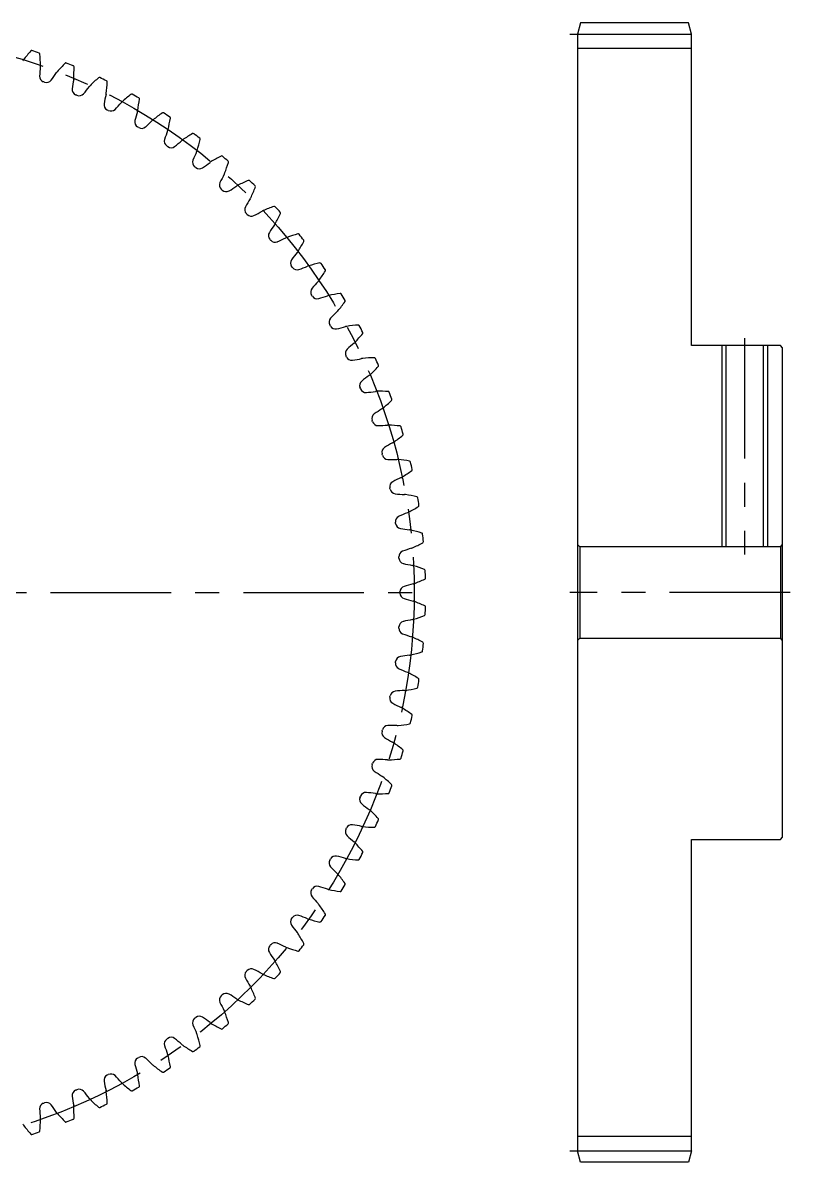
# Model space of a CAD drawing. Extents: x -1 to 198, y -8 to 161.
# Drawn here: x 97 to 198, y 10 to 160 of the extents above; entities that cross this region are included whole.
import ezdxf

# ---------------------------------------------------------------- set-up
doc = ezdxf.new("R2010")
doc.units = 0
doc.header["$LTSCALE"] = 0.5
doc.linetypes.add('CENTER', pattern=[50.8, 31.75, -6.35, 6.35, -6.35])
for name, color, linetype in [('MSM_CENTER', 1, 'CENTER'), ('MSM_CONTINUOUS', 7, 'CONTINUOUS'), ('MSM_NARROW', 5, 'CONTINUOUS')]:
    doc.layers.add(name, color=color, linetype=linetype)

msp = doc.modelspace()

# ---------------------------------------------------------------- linework, layer by layer
at = {"layer": 'MSM_CENTER'}
for p, q in [((169, 158.5), (186, 158.5)), ((192, 118.5), (192, 90)), ((-1, 85), (151, 85)), ((198, 85), (169, 85)), ((169, 11.5), (186, 11.5))]:
    msp.add_line(p, q, dxfattribs=at)
msp.add_circle((75, 85), 73.5, dxfattribs=at)
at = {"layer": 'MSM_CONTINUOUS'}
for p, q in [((170.4, 160), (170, 158.5)), ((184.6, 160), (170.4, 160)), ((185, 158.5), (184.6, 160)), ((170, 158.5), (170, 11.5)), ((185, 117.5), (185, 158.5)), ((185, 156.62), (170, 156.62)), ((196.7, 117.5), (185, 117.5)), ((189.54, 117.5), (189.54, 91)), ((194.46, 117.5), (194.46, 91)), ((197, 117.2), (196.7, 117.5)), ((197, 52.8), (197, 117.2)), ((170, 91.3), (170.3, 91)), ((170.3, 91), (170.3, 79)), ((196.7, 91), (170.3, 91)), ((196.7, 91), (197, 91.3)), ((196.7, 91), (196.7, 79)), ((170.3, 79), (170, 78.7)), ((170.3, 79), (196.7, 79)), ((197, 78.7), (196.7, 79)), ((196.7, 52.5), (197, 52.8)), ((185, 11.5), (185, 52.5)), ((185, 52.5), (196.7, 52.5)), ((185, 13.38), (170, 13.38)), ((170.4, 10), (170, 11.5)), ((185, 11.5), (184.6, 10)), ((184.6, 10), (170.4, 10))]:
    msp.add_line(p, q, dxfattribs=at)
for centre, radius, start, end in [((116.49, 140.22), 24.5, 139.0082, 142.551), ((98.11, 156.19), 0.15, 72.0157, 139.0082), ((75, 85), 75, 71.2496, 72.0157), ((99.06, 155.88), 0.15, 4.2571, 71.2496), ((98.03, 154.36), 1.25, 142.551, 149.7884), ((74.78, 154.07), 24.5, 0.7143, 4.2571), ((119.94, 137.45), 24.5, 135.3347, 138.8776), ((102.62, 154.57), 0.15, 68.3422, 135.3347), ((75, 85), 75, 67.5761, 68.3422), ((120.9, 151.74), 21.78, 173.4769, 176.7054), ((98.03, 154.36), 1.25, 353.4769, 0.7143), ((83.31, 165.58), 21.78, 322.8864, 326.1149), ((102.43, 152.74), 1.25, 138.8775, 146.1149), ((103.55, 154.19), 0.15, 0.5836, 67.5761), ((79.2, 153.94), 24.5, 357.0408, 0.5836), ((99.91, 152.95), 0.75, 176.7054, 249.8672), ((75, 85), 71.62, 69.7247, 69.8672), ((100.08, 152.89), 0.75, 249.7247, 322.8864), ((125.09, 148.67), 21.78, 169.8034, 173.032), ((102.43, 152.74), 1.25, 349.8034, 357.0408), ((88.46, 164.88), 21.78, 319.2129, 322.4415), ((106.71, 150.85), 1.25, 135.2041, 142.4415), ((123.21, 134.46), 24.5, 131.6613, 135.2041), ((107.02, 152.65), 0.15, 64.6688, 131.6613), ((75, 85), 75, 63.9027, 64.6688), ((83.61, 153.53), 24.5, 353.3673, 356.9102), ((107.93, 152.22), 0.15, 356.9102, 63.9027), ((104.21, 151.22), 0.75, 173.032, 246.1937), ((75, 85), 71.62, 66.0512, 66.1937), ((104.38, 151.14), 0.75, 246.0512, 319.2129), ((129.06, 145.33), 21.78, 166.13, 169.3585), ((106.71, 150.85), 1.25, 346.13, 353.3674), ((126.28, 131.27), 24.5, 127.9878, 131.5306), ((111.29, 150.46), 0.15, 60.9953, 127.9878), ((75, 85), 75, 60.2292, 60.9953), ((112.17, 149.97), 0.15, 353.2367, 60.2292), ((108.4, 149.21), 0.75, 169.3585, 242.5202), ((75, 85), 71.62, 62.3777, 62.5202), ((108.56, 149.13), 0.75, 242.3777, 315.5395), ((93.55, 163.85), 21.78, 315.5395, 318.768), ((110.86, 148.68), 1.25, 131.5306, 138.768), ((87.98, 152.84), 24.5, 349.6939, 353.2367), ((112.44, 146.94), 0.75, 165.685, 238.8468), ((132.82, 141.74), 21.78, 162.4565, 165.685), ((110.86, 148.68), 1.25, 342.4565, 349.6939), ((98.56, 162.5), 21.78, 311.866, 315.0945), ((114.87, 146.25), 1.25, 127.8571, 135.0945), ((129.14, 127.89), 24.5, 124.3143, 127.8571), ((115.41, 148), 0.15, 57.3218, 124.3143), ((75, 85), 75, 56.5557, 57.3218), ((92.3, 151.87), 24.5, 346.0204, 349.5632), ((116.25, 147.46), 0.15, 349.5632, 56.5557), ((75, 85), 71.62, 58.7043, 58.8468), ((112.6, 146.84), 0.75, 238.7043, 311.866), ((136.33, 137.92), 21.78, 158.783, 162.0116), ((114.87, 146.25), 1.25, 338.783, 346.0204), ((116.33, 144.41), 0.75, 162.0116, 235.1733), ((103.48, 160.83), 21.78, 308.1925, 311.4211), ((118.71, 143.57), 1.25, 124.1837, 131.4211), ((131.78, 124.33), 24.5, 120.6409, 124.1837), ((119.37, 145.28), 0.15, 53.6484, 120.6409), ((75, 85), 75, 52.8823, 53.6484), ((96.55, 150.62), 24.5, 342.3469, 345.8898), ((120.17, 144.69), 0.15, 345.8898, 52.8823), ((75, 85), 71.62, 55.0308, 55.1733), ((116.48, 144.31), 0.75, 235.0308, 308.1925), ((139.6, 133.88), 21.78, 155.1096, 158.3381), ((118.71, 143.57), 1.25, 335.1096, 342.347), ((120.05, 141.64), 0.75, 158.3381, 231.4998), ((75, 85), 71.62, 51.3573, 51.4998), ((108.28, 158.85), 21.78, 304.519, 307.7476), ((122.37, 140.65), 1.25, 120.5102, 127.7476), ((134.18, 120.62), 24.5, 116.9674, 120.5102), ((123.14, 142.32), 0.15, 49.9749, 116.9674), ((75, 85), 75, 49.2088, 49.9749), ((100.71, 149.11), 24.5, 338.6735, 342.2163), ((123.9, 141.67), 0.15, 342.2163, 49.2088), ((120.2, 141.53), 0.75, 231.3573, 304.519), ((142.6, 129.64), 21.78, 151.4361, 154.6646), ((122.37, 140.65), 1.25, 331.4361, 338.6735), ((123.59, 138.64), 0.75, 154.6646, 227.8264), ((75, 85), 71.62, 47.6838, 47.8264), ((112.94, 156.57), 21.78, 300.8456, 304.0741), ((125.84, 137.5), 1.25, 116.8367, 124.0741), ((136.34, 116.75), 24.5, 113.2939, 116.8367), ((126.71, 139.12), 0.15, 46.3014, 113.2939), ((75, 85), 75, 45.5353, 46.3014), ((104.77, 147.33), 24.5, 335, 338.5428), ((127.43, 138.42), 0.15, 338.5426, 45.5353), ((123.72, 138.52), 0.75, 227.6839, 300.8456), ((145.32, 125.22), 21.78, 147.7626, 150.9912), ((125.84, 137.5), 1.25, 327.7626, 335), ((126.93, 135.41), 0.75, 150.9912, 224.1529), ((117.45, 153.99), 21.78, 297.1721, 300.4006), ((129.1, 134.13), 1.25, 113.1633, 120.4006), ((138.25, 112.75), 24.5, 109.6204, 113.1633), ((130.07, 135.69), 0.15, 42.6279, 109.6204), ((75, 85), 75, 41.8619, 42.6279), ((130.74, 134.95), 0.15, 334.8694, 41.8619), ((75, 85), 71.62, 44.0104, 44.1529), ((127.05, 135.29), 0.75, 224.0104, 297.1721), ((129.1, 134.13), 1.25, 324.0892, 331.3265), ((108.7, 145.29), 24.5, 331.3265, 334.8694), ((130.05, 131.98), 0.75, 147.3177, 220.4794), ((147.75, 120.63), 21.78, 144.0891, 147.3177), ((139.9, 108.65), 24.5, 105.947, 109.4898), ((133.21, 132.06), 0.15, 38.9545, 105.947), ((75, 85), 75, 38.1884, 38.9545), ((75, 85), 71.62, 40.3369, 40.4794), ((130.17, 131.85), 0.75, 220.3369, 293.4986), ((121.78, 151.13), 21.78, 293.4986, 296.7272), ((132.14, 130.57), 1.25, 109.4898, 116.7272), ((112.49, 143.01), 24.5, 327.6531, 331.1959), ((133.83, 131.28), 0.15, 331.1959, 38.1884), ((149.88, 115.9), 21.78, 140.4157, 143.6442), ((132.14, 130.57), 1.25, 320.4157, 327.6531), ((132.95, 128.36), 0.75, 143.6442, 216.806), ((75, 85), 71.62, 36.6634, 36.806), ((133.06, 128.22), 0.75, 216.6635, 289.8252), ((125.92, 148), 21.78, 289.8252, 293.0537), ((134.94, 126.81), 1.25, 105.8163, 113.0537), ((141.28, 104.44), 24.5, 102.2735, 105.8163), ((136.1, 128.23), 0.15, 35.281, 102.2735), ((75, 85), 75, 34.5149, 35.281), ((134.94, 126.81), 1.25, 316.7422, 323.9796), ((116.13, 140.49), 24.5, 323.9796, 327.5224), ((136.67, 127.41), 0.15, 327.5224, 34.5149), ((135.61, 124.56), 0.75, 139.9707, 213.1325), ((151.71, 111.03), 21.78, 136.7422, 139.9707), ((75, 85), 71.62, 32.99, 33.1325), ((135.71, 124.41), 0.75, 212.99, 286.1517), ((129.86, 144.61), 21.78, 286.1517, 289.3802), ((137.5, 122.89), 1.25, 102.1429, 109.3802), ((142.39, 100.15), 24.5, 98.6, 102.1429), ((119.6, 137.74), 24.5, 320.3061, 323.8489), ((138.75, 124.23), 0.15, 31.6075, 98.6), ((75, 85), 75, 30.8414, 31.6075), ((139.27, 123.37), 0.15, 323.8488, 30.8414), ((153.22, 106.07), 21.78, 133.0687, 136.2973), ((137.5, 122.89), 1.25, 313.0687, 320.3061), ((138.02, 120.59), 0.75, 136.2973, 209.459), ((75, 85), 71.62, 29.3165, 29.459), ((138.11, 120.44), 0.75, 209.3165, 282.4782), ((133.56, 140.97), 21.78, 282.4782, 285.7068), ((139.8, 118.8), 1.25, 98.4694, 105.7068), ((143.22, 95.8), 24.5, 94.9266, 98.4694), ((141.13, 120.06), 0.15, 27.9341, 94.9266), ((75, 85), 75, 27.168, 27.9341), ((122.89, 134.77), 24.5, 316.6327, 320.1755), ((141.59, 119.18), 0.15, 320.1753, 27.168), ((140.17, 116.48), 0.75, 132.6238, 205.7855), ((154.41, 101.01), 21.78, 129.3953, 132.6238), ((139.8, 118.8), 1.25, 309.3953, 316.6327), ((75, 85), 71.62, 25.643, 25.7855), ((140.25, 116.32), 0.75, 205.6431, 278.8048), ((137.03, 137.1), 21.78, 278.8048, 282.0333), ((141.83, 114.58), 1.25, 94.7959, 102.0333), ((143.77, 91.41), 24.5, 91.2531, 94.7959), ((143.24, 115.75), 0.15, 24.2606, 91.2531), ((75, 85), 75, 23.4945, 24.2606), ((125.98, 131.6), 24.5, 312.9592, 316.502), ((143.64, 114.84), 0.15, 316.502, 23.4945), ((142.05, 112.24), 0.75, 128.9503, 202.1121), ((155.27, 95.89), 21.78, 125.7218, 128.9503), ((141.83, 114.58), 1.25, 305.7218, 312.9592), ((75, 85), 71.62, 21.9696, 22.1121), ((142.12, 112.08), 0.75, 201.9696, 275.1313), ((140.24, 133.02), 21.78, 275.1313, 278.3598), ((143.59, 110.24), 1.25, 91.1224, 98.3598), ((144.04, 86.99), 24.5, 87.5796, 91.1224), ((145.07, 111.32), 0.15, 20.5871, 87.5796), ((75, 85), 75, 19.821, 20.5871), ((128.86, 128.24), 24.5, 309.2857, 312.8285), ((145.42, 110.38), 0.15, 312.8285, 19.821), ((143.66, 107.89), 0.75, 125.2769, 198.4386), ((155.8, 90.72), 21.78, 122.0483, 125.2769), ((143.59, 110.24), 1.25, 302.0483, 309.2857), ((75, 85), 71.62, 18.2961, 18.4386), ((143.72, 107.72), 0.75, 198.2961, 271.4578), ((143.18, 128.74), 21.78, 271.4578, 274.6864), ((145.06, 105.79), 1.25, 87.449, 94.6864), ((144.03, 82.56), 24.5, 83.9062, 87.449), ((146.61, 106.78), 0.15, 16.9137, 83.9062), ((75, 85), 75, 16.1476, 16.9137), ((131.52, 124.7), 24.5, 305.6122, 309.1551), ((146.9, 105.82), 0.15, 309.1549, 16.1476), ((144.99, 103.45), 0.75, 121.6034, 194.7651), ((156, 85.54), 21.78, 118.3749, 121.6034), ((145.06, 105.79), 1.25, 298.3749, 305.6123), ((75, 85), 71.62, 14.6226, 14.7651), ((145.03, 103.27), 0.75, 194.6226, 267.7844), ((145.84, 124.28), 21.78, 267.7844, 271.0129), ((146.25, 101.26), 1.25, 83.7755, 91.0129), ((143.73, 78.15), 24.5, 80.2327, 83.7755), ((147.86, 102.14), 0.15, 13.2402, 80.2327), ((75, 85), 75, 12.4741, 13.2402), ((133.95, 121), 24.5, 301.9388, 305.4816), ((148.08, 101.17), 0.15, 305.4814, 12.4741), ((146.02, 98.92), 0.75, 117.9299, 191.0917), ((155.87, 80.34), 21.78, 114.7014, 117.9299), ((146.25, 101.26), 1.25, 294.7014, 301.9388), ((75, 85), 71.62, 10.9492, 11.0917), ((146.06, 98.75), 0.75, 190.9492, 264.1109), ((148.22, 119.66), 21.78, 264.1109, 267.3394), ((147.15, 96.66), 1.25, 80.102, 87.3394), ((143.15, 73.76), 24.5, 76.5592, 80.102), ((148.81, 97.44), 0.15, 9.5667, 76.5592), ((136.13, 117.14), 24.5, 298.2653, 301.8081), ((75, 85), 75, 8.8006, 9.5667), ((148.97, 96.45), 0.15, 301.8081, 8.8006), ((146.77, 94.34), 0.75, 114.2565, 187.4182), ((155.41, 75.17), 21.78, 111.0279, 114.2565), ((147.15, 96.66), 1.25, 291.0279, 298.2653), ((75, 85), 71.62, 7.2757, 7.4182), ((146.79, 94.17), 0.75, 187.2757, 260.4374), ((150.29, 114.9), 21.78, 260.4374, 263.666), ((147.75, 92.02), 1.25, 76.4286, 83.666), ((142.29, 69.41), 24.5, 72.8857, 76.4286), ((138.07, 113.16), 24.5, 294.5918, 298.1347), ((149.45, 92.69), 0.15, 5.8933, 72.8857), ((75, 85), 75, 5.1272, 5.8933), ((149.55, 91.69), 0.15, 298.1347, 5.1272), ((147.22, 89.73), 0.75, 110.583, 183.7447), ((154.61, 70.04), 21.78, 107.3545, 110.583), ((147.75, 92.02), 1.25, 287.3545, 294.5918), ((75, 85), 71.62, 3.6022, 3.7447), ((147.23, 89.55), 0.75, 183.6022, 256.7639), ((152.05, 110.02), 21.78, 256.7639, 259.9925), ((148.05, 87.34), 1.25, 72.7551, 79.9925), ((141.15, 65.13), 24.5, 69.2123, 72.7551), ((149.79, 87.9), 0.15, 2.2198, 69.2123), ((75, 85), 75, 1.4537, 2.2198), ((147.37, 85.09), 0.75, 106.9095, 180.0713), ((153.49, 64.97), 21.78, 103.681, 106.9095), ((148.05, 87.34), 1.25, 283.681, 290.9184), ((139.74, 109.06), 24.5, 290.9184, 294.4612), ((149.83, 86.9), 0.15, 294.461, 1.4537), ((75, 85), 71.62, 359.9287, 0.0713), ((147.37, 84.91), 0.75, 179.9288, 253.0905), ((153.49, 105.03), 21.78, 253.0905, 256.319), ((148.05, 82.66), 1.25, 69.0816, 76.319), ((139.74, 60.94), 24.5, 65.5388, 69.0816), ((149.83, 83.1), 0.15, 358.5463, 65.5388), ((75, 85), 75, 357.7802, 358.5463), ((147.23, 80.45), 0.75, 103.2361, 176.3978), ((152.05, 59.98), 21.78, 100.0075, 103.2361), ((148.05, 82.66), 1.25, 280.0075, 287.2449), ((141.15, 104.87), 24.5, 287.2449, 290.7877), ((149.79, 82.1), 0.15, 290.7877, 357.7802), ((75, 85), 71.62, 356.2553, 356.3978), ((147.22, 80.27), 0.75, 176.2553, 249.417), ((154.61, 99.96), 21.78, 249.417, 252.6455), ((147.75, 77.98), 1.25, 65.4082, 72.6455), ((138.07, 56.84), 24.5, 61.8653, 65.4082), ((75, 85), 75, 354.1067, 354.8728), ((149.55, 78.31), 0.15, 354.8728, 61.8654), ((146.79, 75.83), 0.75, 99.5626, 172.7243), ((150.29, 55.1), 21.78, 96.334, 99.5626), ((147.75, 77.98), 1.25, 276.334, 283.5714), ((142.29, 100.59), 24.5, 283.5714, 287.1143), ((149.45, 77.31), 0.15, 287.1143, 354.1067), ((146.77, 75.66), 0.75, 172.5818, 245.7435), ((75, 85), 71.62, 352.5818, 352.7243), ((155.41, 94.83), 21.78, 245.7435, 248.9721), ((147.15, 73.34), 1.25, 61.7347, 68.9721), ((136.13, 52.86), 24.5, 58.1919, 61.7347), ((75, 85), 75, 350.4333, 351.1994), ((148.97, 73.55), 0.15, 351.1994, 58.1919), ((148.22, 50.34), 21.78, 92.6606, 95.8891), ((147.15, 73.34), 1.25, 272.6606, 279.898), ((143.15, 96.24), 24.5, 279.898, 283.4408), ((148.81, 72.56), 0.15, 283.4408, 350.4333), ((146.02, 71.08), 0.75, 168.9084, 242.0701), ((75, 85), 71.62, 348.9083, 349.0508), ((146.06, 71.25), 0.75, 95.8891, 169.0508), ((155.87, 89.66), 21.78, 242.0701, 245.2986), ((146.25, 68.74), 1.25, 58.0612, 65.2986), ((133.95, 49), 24.5, 54.5184, 58.0612), ((143.73, 91.85), 24.5, 276.2245, 279.7673), ((147.86, 67.86), 0.15, 279.7673, 346.7598), ((75, 85), 75, 346.7598, 347.5259), ((148.08, 68.83), 0.15, 347.5259, 54.5184), ((144.99, 66.55), 0.75, 165.2349, 238.3966), ((75, 85), 71.62, 345.2349, 345.3774), ((145.03, 66.73), 0.75, 92.2156, 165.3773), ((145.84, 45.72), 21.78, 88.9871, 92.2156), ((146.25, 68.74), 1.25, 268.9871, 276.2245), ((156, 84.46), 21.78, 238.3966, 241.6251), ((145.06, 64.21), 1.25, 54.3878, 61.6251), ((131.52, 45.3), 24.5, 50.8449, 54.3878), ((143.72, 62.28), 0.75, 88.5422, 161.7039), ((143.18, 41.26), 21.78, 85.3136, 88.5422), ((144.03, 87.44), 24.5, 272.551, 276.0938), ((146.61, 63.22), 0.15, 276.0938, 343.0863), ((75, 85), 75, 343.0863, 343.8524), ((146.9, 64.18), 0.15, 343.8524, 50.8449), ((143.66, 62.11), 0.75, 161.5614, 234.7231), ((75, 85), 71.62, 341.5614, 341.7039), ((145.06, 64.21), 1.25, 265.3136, 272.551), ((155.8, 79.28), 21.78, 234.7231, 237.9517), ((143.59, 59.76), 1.25, 50.7143, 57.9517), ((128.86, 41.76), 24.5, 47.1715, 50.7143), ((142.12, 57.92), 0.75, 84.8687, 158.0303), ((140.24, 36.98), 21.78, 81.6402, 84.8687), ((143.59, 59.76), 1.25, 261.6402, 268.8776), ((144.04, 83.01), 24.5, 268.8776, 272.4204), ((145.07, 58.68), 0.15, 272.4204, 339.4129), ((75, 85), 75, 339.4129, 340.179), ((145.42, 59.62), 0.15, 340.179, 47.1715), ((142.05, 57.76), 0.75, 157.8879, 231.0497), ((75, 85), 71.62, 337.8879, 338.0304), ((155.27, 74.11), 21.78, 231.0497, 234.2782), ((141.83, 55.42), 1.25, 47.0408, 54.2782), ((125.98, 38.4), 24.5, 43.498, 47.0408), ((75, 85), 71.62, 334.2145, 334.357), ((140.25, 53.68), 0.75, 81.1952, 154.3569), ((137.03, 32.9), 21.78, 77.9667, 81.1952), ((141.83, 55.42), 1.25, 257.9667, 265.2041), ((143.77, 78.59), 24.5, 265.2041, 268.7469), ((143.24, 54.25), 0.15, 268.7469, 335.7394), ((75, 85), 75, 335.7394, 336.5055), ((143.64, 55.16), 0.15, 336.5055, 43.498), ((140.17, 53.52), 0.75, 154.2145, 227.3762), ((154.41, 68.99), 21.78, 227.3762, 230.6047), ((139.8, 51.2), 1.25, 43.3673, 50.6047), ((122.89, 35.23), 24.5, 39.8245, 43.3673), ((138.02, 49.41), 0.75, 150.541, 223.7027), ((75, 85), 71.62, 330.541, 330.6835), ((138.11, 49.56), 0.75, 77.5218, 150.6834), ((133.56, 29.03), 21.78, 74.2932, 77.5218), ((139.8, 51.2), 1.25, 254.2932, 261.5306), ((143.22, 74.2), 24.5, 261.5306, 265.0734), ((141.13, 49.94), 0.15, 265.0734, 332.0659), ((75, 85), 75, 332.0659, 332.832), ((141.59, 50.82), 0.15, 332.832, 39.8245), ((153.22, 63.93), 21.78, 223.7027, 226.9313), ((137.5, 47.11), 1.25, 39.6939, 46.9313), ((119.6, 32.26), 24.5, 36.1511, 39.6939), ((75, 85), 75, 328.3925, 329.1586), ((139.27, 46.63), 0.15, 329.1586, 36.1511), ((135.61, 45.44), 0.75, 146.8675, 220.0293), ((75, 85), 71.62, 326.8675, 327.01), ((135.71, 45.59), 0.75, 73.8483, 147.0099), ((129.86, 25.39), 21.78, 70.6198, 73.8483), ((137.5, 47.11), 1.25, 250.6198, 257.8572), ((142.39, 69.85), 24.5, 257.8571, 261.4), ((138.75, 45.77), 0.15, 261.4, 328.3925), ((151.71, 58.97), 21.78, 220.0293, 223.2578), ((134.94, 43.19), 1.25, 36.0204, 43.2578), ((116.13, 29.51), 24.5, 32.4776, 36.0204), ((132.95, 41.64), 0.75, 143.1941, 216.3558), ((75, 85), 71.62, 323.194, 323.3366), ((133.06, 41.78), 0.75, 70.1748, 143.3365), ((125.92, 22), 21.78, 66.9463, 70.1748), ((134.94, 43.19), 1.25, 246.9463, 254.1837), ((75, 85), 75, 324.719, 325.4851), ((136.67, 42.59), 0.15, 325.4851, 32.4776), ((149.88, 54.1), 21.78, 216.3558, 219.5843), ((141.28, 65.56), 24.5, 254.1837, 257.7265), ((136.1, 41.77), 0.15, 257.7265, 324.719), ((132.14, 39.43), 1.25, 32.3469, 39.5843), ((112.49, 26.99), 24.5, 28.8041, 32.3469), ((130.05, 38.02), 0.75, 139.5206, 212.6823), ((147.75, 49.37), 21.78, 212.6823, 215.9109), ((75, 85), 71.62, 319.5206, 319.6631), ((130.17, 38.15), 0.75, 66.5014, 139.663), ((121.78, 18.87), 21.78, 63.2728, 66.5014), ((132.14, 39.43), 1.25, 243.2728, 250.5102), ((139.9, 61.35), 24.5, 250.5102, 254.053), ((133.21, 37.94), 0.15, 254.053, 321.0455), ((75, 85), 75, 321.0455, 321.8116), ((133.83, 38.72), 0.15, 321.8116, 28.8041), ((129.1, 35.87), 1.25, 28.6735, 35.9108), ((108.7, 24.71), 24.5, 25.1306, 28.6735), ((126.93, 34.59), 0.75, 135.8471, 209.0088), ((75, 85), 71.62, 315.8471, 315.9896), ((127.05, 34.71), 0.75, 62.8279, 135.9896), ((117.45, 16.01), 21.78, 59.5994, 62.8279), ((129.1, 35.87), 1.25, 239.5994, 246.8367), ((138.25, 57.25), 24.5, 246.8367, 250.3796), ((75, 85), 75, 317.3721, 318.1381), ((130.74, 35.05), 0.15, 318.1381, 25.1307), ((145.32, 44.78), 21.78, 209.0088, 212.2374), ((125.84, 32.5), 1.25, 25, 32.2374), ((104.77, 22.67), 24.5, 21.4572, 25), ((130.07, 34.31), 0.15, 250.3796, 317.3721), ((123.59, 31.36), 0.75, 132.1737, 205.3354), ((75, 85), 71.62, 312.1736, 312.3162), ((123.72, 31.48), 0.75, 59.1544, 132.3162), ((112.94, 13.43), 21.78, 55.9259, 59.1544), ((127.43, 31.58), 0.15, 314.4647, 21.4572), ((142.6, 40.36), 21.78, 205.3354, 208.5639), ((125.84, 32.5), 1.25, 235.9259, 243.1633), ((136.34, 53.25), 24.5, 243.1633, 246.7061), ((126.71, 30.88), 0.15, 246.7061, 313.6986), ((75, 85), 75, 313.6986, 314.4647), ((120.05, 28.36), 0.75, 128.5002, 201.6619), ((75, 85), 71.62, 308.5002, 308.6427), ((120.2, 28.47), 0.75, 55.481, 128.6427), ((108.28, 11.15), 21.78, 52.2524, 55.481), ((122.37, 29.35), 1.25, 21.3265, 28.5639), ((100.71, 20.89), 24.5, 17.7837, 21.3265), ((139.6, 36.12), 21.78, 201.6619, 204.8904), ((122.37, 29.35), 1.25, 232.2524, 239.4898), ((134.18, 49.38), 24.5, 239.4898, 243.0326), ((123.14, 27.68), 0.15, 243.0326, 310.0251), ((75, 85), 75, 310.0251, 310.7912), ((123.9, 28.33), 0.15, 310.7912, 17.7837), ((116.33, 25.59), 0.75, 124.8267, 197.9884), ((75, 85), 71.62, 304.8267, 304.9692), ((116.48, 25.69), 0.75, 51.8075, 124.9692), ((103.48, 9.17), 21.78, 48.5789, 51.8075), ((118.71, 26.43), 1.25, 17.6531, 24.8904), ((96.55, 19.38), 24.5, 14.1102, 17.6531), ((136.33, 32.08), 21.78, 197.9884, 201.217), ((114.87, 23.75), 1.25, 13.9796, 21.217), ((92.3, 18.13), 24.5, 10.4368, 13.9796), ((118.71, 26.43), 1.25, 228.5789, 235.8163), ((131.78, 45.67), 24.5, 235.8163, 239.3591), ((119.37, 24.72), 0.15, 239.3591, 306.3516), ((75, 85), 75, 306.3516, 307.1177), ((120.17, 25.31), 0.15, 307.1177, 14.1103), ((112.44, 23.06), 0.75, 121.1532, 194.315), ((132.82, 28.26), 21.78, 194.315, 197.5435), ((75, 85), 71.62, 301.1532, 301.2957), ((112.6, 23.16), 0.75, 48.134, 121.2957), ((98.56, 7.5), 21.78, 44.9055, 48.134), ((114.87, 23.75), 1.25, 224.9055, 232.1429), ((129.14, 42.11), 24.5, 232.1429, 235.6857), ((116.25, 22.54), 0.15, 303.4443, 10.4368), ((108.4, 20.79), 0.75, 117.4798, 190.6415), ((75, 85), 71.62, 297.4798, 297.6223), ((108.56, 20.87), 0.75, 44.4605, 117.6223), ((93.55, 6.15), 21.78, 41.232, 44.4605), ((110.86, 21.32), 1.25, 10.3061, 17.5435), ((87.98, 17.16), 24.5, 6.7633, 10.3061), ((115.41, 22), 0.15, 235.6857, 302.6782), ((75, 85), 75, 302.6782, 303.4443), ((75, 85), 71.62, 293.8063, 293.9488), ((104.38, 18.86), 0.75, 40.7871, 113.9488), ((129.06, 24.67), 21.78, 190.6415, 193.87), ((110.86, 21.32), 1.25, 221.232, 228.4694), ((126.28, 38.73), 24.5, 228.4694, 232.0122), ((75, 85), 75, 299.0047, 299.7708), ((112.17, 20.03), 0.15, 299.7708, 6.7633), ((104.21, 18.78), 0.75, 113.8063, 186.968), ((125.09, 21.33), 21.78, 186.968, 190.1966), ((88.46, 5.12), 21.78, 37.5585, 40.7871), ((106.71, 19.15), 1.25, 217.5585, 224.7959), ((123.21, 35.54), 24.5, 224.7959, 228.3387), ((106.71, 19.15), 1.25, 6.6326, 13.87), ((83.61, 16.47), 24.5, 3.0898, 6.6327), ((111.29, 19.54), 0.15, 232.0122, 299.0047), ((99.91, 17.05), 0.75, 110.1328, 183.2946), ((120.9, 18.26), 21.78, 183.2946, 186.5231), ((75, 85), 71.62, 290.1328, 290.2753), ((100.08, 17.11), 0.75, 37.1136, 110.2753), ((83.31, 4.42), 21.78, 33.8851, 37.1136), ((102.43, 17.26), 1.25, 213.8851, 221.1225), ((102.43, 17.26), 1.25, 2.9592, 10.1966), ((79.2, 16.06), 24.5, 359.4164, 2.9592), ((107.02, 17.35), 0.15, 228.3387, 295.3312), ((75, 85), 75, 295.3312, 296.0973), ((107.93, 17.78), 0.15, 296.0973, 3.0899), ((98.03, 15.64), 1.25, 210.2116, 217.449), ((74.78, 15.93), 24.5, 355.7429, 359.2857), ((98.03, 15.64), 1.25, 359.2857, 6.5231), ((119.94, 32.55), 24.5, 221.1224, 224.6653), ((102.62, 15.43), 0.15, 224.6653, 291.6578), ((75, 85), 75, 291.6578, 292.4239), ((103.55, 15.81), 0.15, 292.4239, 359.4164), ((116.49, 29.78), 24.5, 217.449, 220.9918), ((98.11, 13.81), 0.15, 220.992, 287.9843), ((75, 85), 75, 287.9843, 288.7504), ((99.06, 14.12), 0.15, 288.7504, 355.7429)]:
    msp.add_arc(centre, radius, start, end, dxfattribs=at)
at = {"layer": 'MSM_NARROW'}
for p, q in [((189, 117.5), (189, 91)), ((195, 117.5), (195, 91))]:
    msp.add_line(p, q, dxfattribs=at)

doc.saveas('drawing.dxf')
